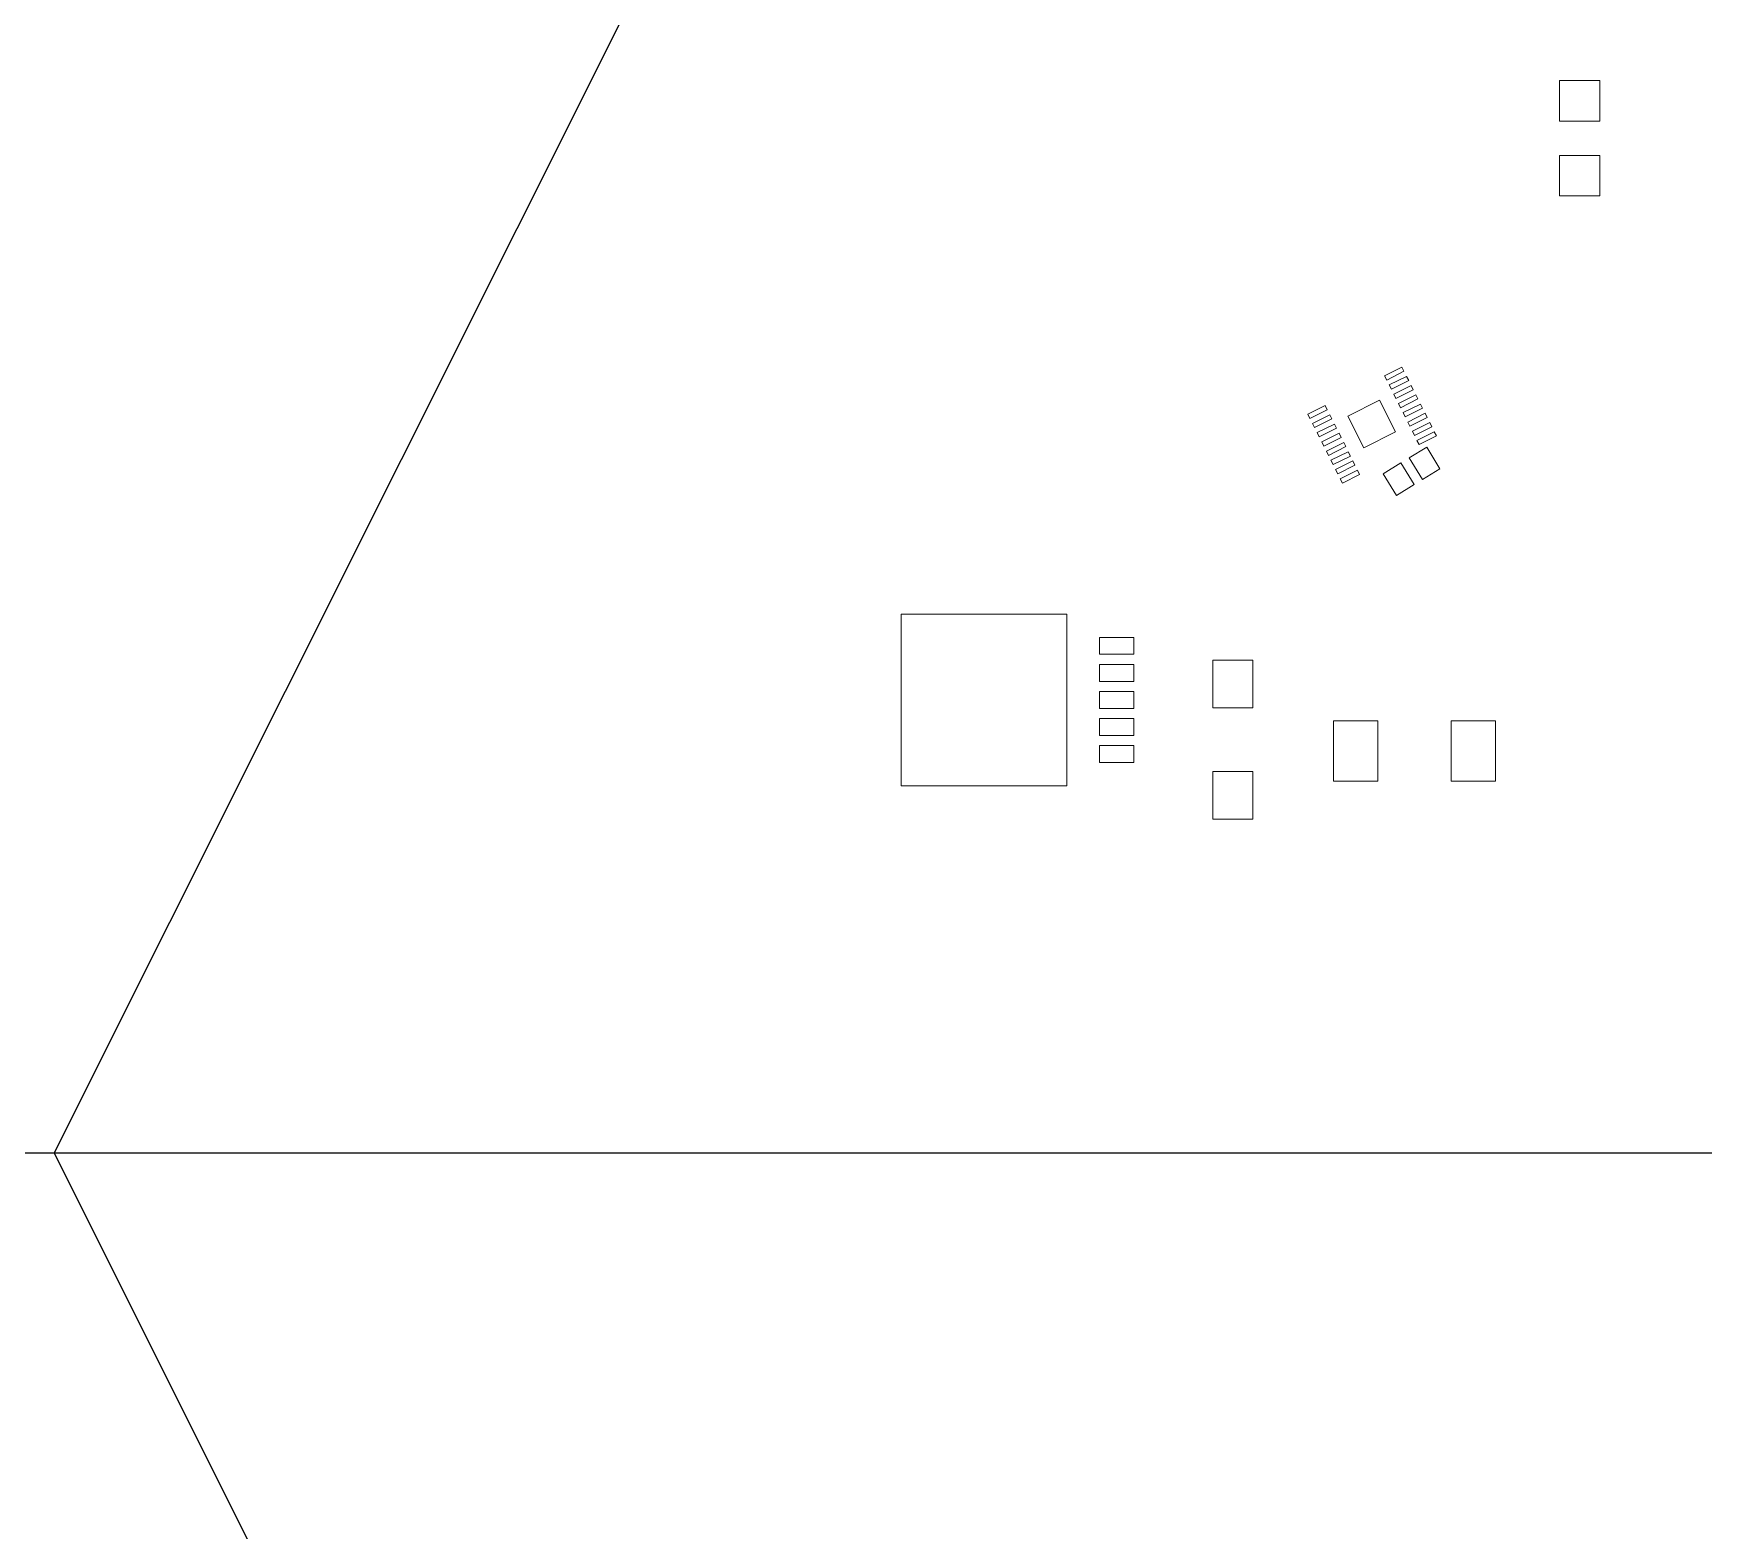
# Model space of a CAD drawing. Header units: inches. Extents: x 70 to 970, y -386 to 214.
# Drawn here: x 189.1 to 294.1, y -198.2 to -104.1 of the extents above; entities that cross this region are included whole.
import ezdxf

# ---------------------------------------------------------------- set-up
doc = ezdxf.new("R2010")
doc.units = ezdxf.units.IN
doc.header["$MEASUREMENT"] = 0

msp = doc.modelspace()

# ---------------------------------------------------------------- linework, layer by layer
at = {"color": 5}
for q in [(236.6, -82.22), (236.6, -266.78)]:
    msp.add_line((190.39, -174.5), q, dxfattribs=at)
at = {"color": 1, "lineweight": 0}
for p, q in [((287.6, -107.04), (285.06, -107.04)), ((285.06, -107.04), (285.06, -109.59)), ((287.6, -109.59), (287.6, -107.04)), ((285.06, -109.59), (287.6, -109.59)), ((285.06, -111.74), (285.06, -114.28)), ((287.6, -111.74), (285.06, -111.74)), ((287.6, -114.28), (287.6, -111.74)), ((285.06, -114.28), (287.6, -114.28)), ((275.15, -125.06), (274.06, -125.6)), ((274.06, -125.6), (274.2, -125.87)), ((274.2, -125.87), (275.28, -125.32)), ((275.44, -125.64), (274.36, -126.18)), ((274.49, -126.45), (275.58, -125.9)), ((275.28, -125.32), (275.15, -125.06)), ((275.58, -125.9), (275.44, -125.64)), ((274.36, -126.18), (274.49, -126.45)), ((275.73, -126.22), (274.65, -126.76)), ((274.65, -126.76), (274.78, -127.03)), ((274.78, -127.03), (275.87, -126.48)), ((276.02, -126.8), (274.94, -127.34)), ((275.07, -127.61), (276.16, -127.06)), ((275.87, -126.48), (275.73, -126.22)), ((276.16, -127.06), (276.02, -126.8)), ((270.32, -127.47), (269.24, -128.02)), ((270.32, -127.47), (269.24, -128.02)), ((269.24, -128.02), (269.37, -128.28)), ((269.24, -128.02), (269.37, -128.28)), ((269.37, -128.28), (270.46, -127.74)), ((269.37, -128.28), (270.46, -127.74)), ((270.61, -128.05), (269.53, -128.6)), ((270.61, -128.05), (269.53, -128.6)), ((270.46, -127.74), (270.32, -127.47)), ((270.46, -127.74), (270.32, -127.47)), ((270.75, -128.32), (270.61, -128.05)), ((270.75, -128.32), (270.61, -128.05)), ((273.75, -127.14), (271.76, -128.14)), ((271.76, -128.14), (272.75, -130.13)), ((274.74, -129.13), (273.75, -127.14)), ((274.94, -127.34), (275.07, -127.61)), ((276.32, -127.38), (275.23, -127.92)), ((275.23, -127.92), (275.36, -128.19)), ((275.36, -128.19), (276.45, -127.65)), ((276.61, -127.96), (275.52, -128.51)), ((276.45, -127.65), (276.32, -127.38)), ((276.74, -128.23), (276.61, -127.96)), ((269.53, -128.6), (269.66, -128.86)), ((269.53, -128.6), (269.66, -128.86)), ((269.66, -128.86), (270.75, -128.32)), ((269.66, -128.86), (270.75, -128.32)), ((270.91, -128.64), (269.82, -129.18)), ((270.91, -128.64), (269.82, -129.18)), ((269.82, -129.18), (269.95, -129.45)), ((269.82, -129.18), (269.95, -129.45)), ((269.95, -129.45), (271.04, -128.9)), ((269.95, -129.45), (271.04, -128.9)), ((271.04, -128.9), (270.91, -128.64)), ((271.04, -128.9), (270.91, -128.64)), ((272.75, -130.13), (274.74, -129.13)), ((275.52, -128.51), (275.65, -128.77)), ((275.65, -128.77), (276.74, -128.23)), ((276.9, -128.54), (275.81, -129.09)), ((275.81, -129.09), (275.94, -129.35)), ((275.94, -129.35), (277.03, -128.81)), ((277.19, -129.12), (276.1, -129.67)), ((277.03, -128.81), (276.9, -128.54)), ((277.32, -129.39), (277.19, -129.12)), ((271.2, -129.22), (270.11, -129.76)), ((271.2, -129.22), (270.11, -129.76)), ((270.11, -129.76), (270.24, -130.03)), ((270.11, -129.76), (270.24, -130.03)), ((270.24, -130.03), (271.33, -129.48)), ((270.24, -130.03), (271.33, -129.48)), ((271.49, -129.8), (270.4, -130.34)), ((271.49, -129.8), (270.4, -130.34)), ((270.53, -130.61), (271.62, -130.06)), ((270.53, -130.61), (271.62, -130.06)), ((271.33, -129.48), (271.2, -129.22)), ((271.33, -129.48), (271.2, -129.22)), ((271.62, -130.06), (271.49, -129.8)), ((271.62, -130.06), (271.49, -129.8)), ((276.71, -130.09), (275.6, -130.77)), ((276.1, -129.67), (276.24, -129.93)), ((276.24, -129.93), (277.32, -129.39)), ((277.54, -131.45), (276.71, -130.09)), ((270.4, -130.34), (270.53, -130.61)), ((270.4, -130.34), (270.53, -130.61)), ((271.78, -130.38), (270.69, -130.92)), ((271.78, -130.38), (270.69, -130.92)), ((270.69, -130.92), (270.82, -131.19)), ((270.69, -130.92), (270.82, -131.19)), ((270.82, -131.19), (271.91, -130.65)), ((270.82, -131.19), (271.91, -130.65)), ((272.07, -130.96), (270.98, -131.5)), ((272.07, -130.96), (270.98, -131.5)), ((271.12, -131.77), (272.2, -131.23)), ((271.12, -131.77), (272.2, -131.23)), ((271.91, -130.65), (271.78, -130.38)), ((271.91, -130.65), (271.78, -130.38)), ((272.2, -131.23), (272.07, -130.96)), ((272.2, -131.23), (272.07, -130.96)), ((275.09, -131.08), (273.98, -131.76)), ((275.92, -132.45), (275.09, -131.08)), ((275.6, -130.77), (276.44, -132.13)), ((270.98, -131.5), (271.12, -131.77)), ((270.98, -131.5), (271.12, -131.77)), ((272.36, -131.54), (271.27, -132.09)), ((272.36, -131.54), (271.27, -132.09)), ((271.27, -132.09), (271.41, -132.35)), ((271.27, -132.09), (271.41, -132.35)), ((271.41, -132.35), (272.49, -131.81)), ((271.41, -132.35), (272.49, -131.81)), ((272.49, -131.81), (272.36, -131.54)), ((272.49, -131.81), (272.36, -131.54)), ((273.98, -131.76), (274.82, -133.13)), ((276.44, -132.13), (277.54, -131.45)), ((274.82, -133.13), (275.92, -132.45)), ((243.67, -140.59), (243.67, -151.39)), ((254.08, -140.59), (243.67, -140.59)), ((254.08, -151.39), (254.08, -140.59)), ((256.13, -142.06), (256.13, -143.12)), ((258.29, -142.06), (256.13, -142.06)), ((258.29, -143.12), (258.29, -142.06)), ((256.13, -143.12), (258.29, -143.12)), ((256.13, -143.76), (256.13, -144.83)), ((258.29, -143.76), (256.13, -143.76)), ((258.29, -144.83), (258.29, -143.76)), ((265.77, -143.49), (263.27, -143.49)), ((263.27, -143.49), (263.27, -146.49)), ((265.77, -146.49), (265.77, -143.49)), ((256.13, -144.83), (258.29, -144.83)), ((256.13, -145.46), (256.13, -146.53)), ((258.29, -145.46), (256.13, -145.46)), ((258.29, -146.53), (258.29, -145.46)), ((256.13, -146.53), (258.29, -146.53)), ((263.27, -146.49), (265.77, -146.49)), ((256.13, -147.16), (256.13, -148.23)), ((258.29, -147.16), (256.13, -147.16)), ((258.29, -148.23), (258.29, -147.16)), ((273.64, -147.3), (270.84, -147.3)), ((270.84, -147.3), (270.84, -151.1)), ((273.64, -151.1), (273.64, -147.3)), ((281.04, -147.3), (278.24, -147.3)), ((278.24, -147.3), (278.24, -151.1)), ((281.04, -151.1), (281.04, -147.3)), ((256.13, -148.23), (258.29, -148.23)), ((256.13, -148.86), (256.13, -149.93)), ((258.29, -148.86), (256.13, -148.86)), ((258.29, -149.93), (258.29, -148.86)), ((256.13, -149.93), (258.29, -149.93)), ((265.77, -150.49), (263.27, -150.49)), ((263.27, -150.49), (263.27, -153.49)), ((265.77, -153.49), (265.77, -150.49)), ((270.84, -151.1), (273.64, -151.1)), ((278.24, -151.1), (281.04, -151.1)), ((243.67, -151.39), (254.08, -151.39)), ((263.27, -153.49), (265.77, -153.49))]:
    msp.add_line(p, q, dxfattribs=at)
at = {"color": 4}
msp.add_line((910.39, -174.5), (80.39, -174.5), dxfattribs=at)

doc.saveas('drawing.dxf')
